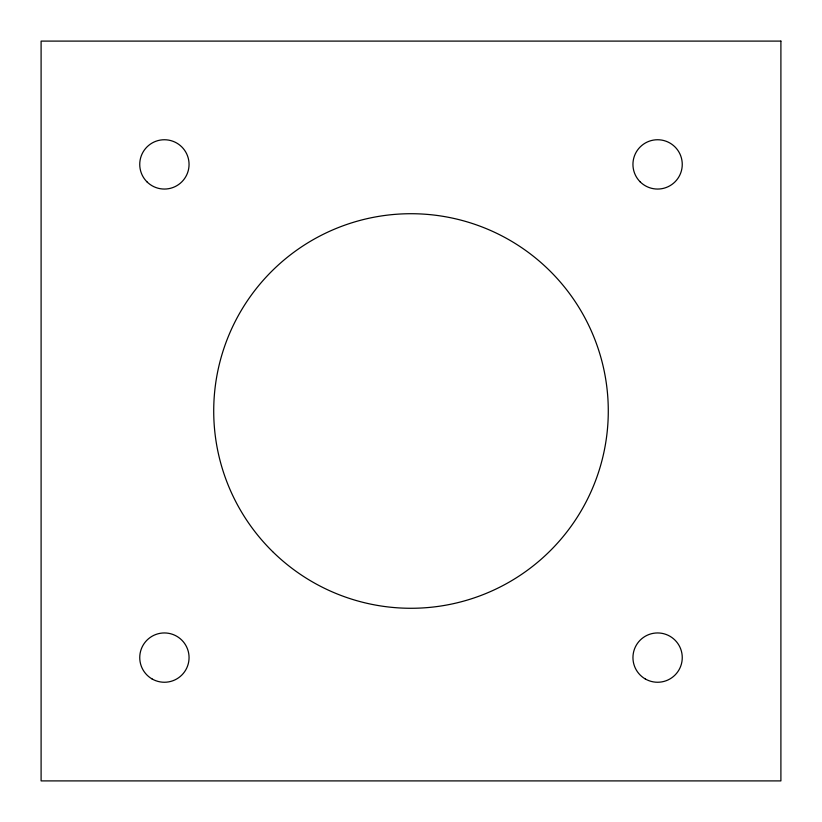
<?xml version="1.0" encoding="UTF-8"?>
<svg xmlns="http://www.w3.org/2000/svg" width="822" height="822" viewBox="0 0 822 822"><rect width="100%" height="100%" fill="white"/><g stroke="black" fill="none" stroke-linecap="round" stroke-linejoin="round"><path stroke-width="1.23" d="M780.9 41.1L41.1 41.1L41.1 780.9L780.9 780.9L780.9 41.1M272.616 551.603A197.28 197.28 0 0 0 601.961 460.536A197.28 197.28 0 0 0 358.423 220.851A197.28 197.28 0 0 0 272.616 551.603M640.163 181.837A24.66 24.66 0 0 0 681.417 170.781A24.66 24.66 0 0 0 651.219 140.583A24.66 24.66 0 0 0 640.163 181.837M146.963 181.837A24.66 24.66 0 0 0 188.217 170.781A24.66 24.66 0 0 0 158.019 140.583A24.66 24.66 0 0 0 146.963 181.837M645.27 678.951A24.66 24.66 0 0 0 682.26 657.6A24.66 24.66 0 0 0 645.27 636.249A24.66 24.66 0 0 0 645.27 678.951M152.07 678.951A24.66 24.66 0 0 0 189.06 657.6A24.66 24.66 0 0 0 152.07 636.249A24.66 24.66 0 0 0 152.07 678.951"/></g></svg>
